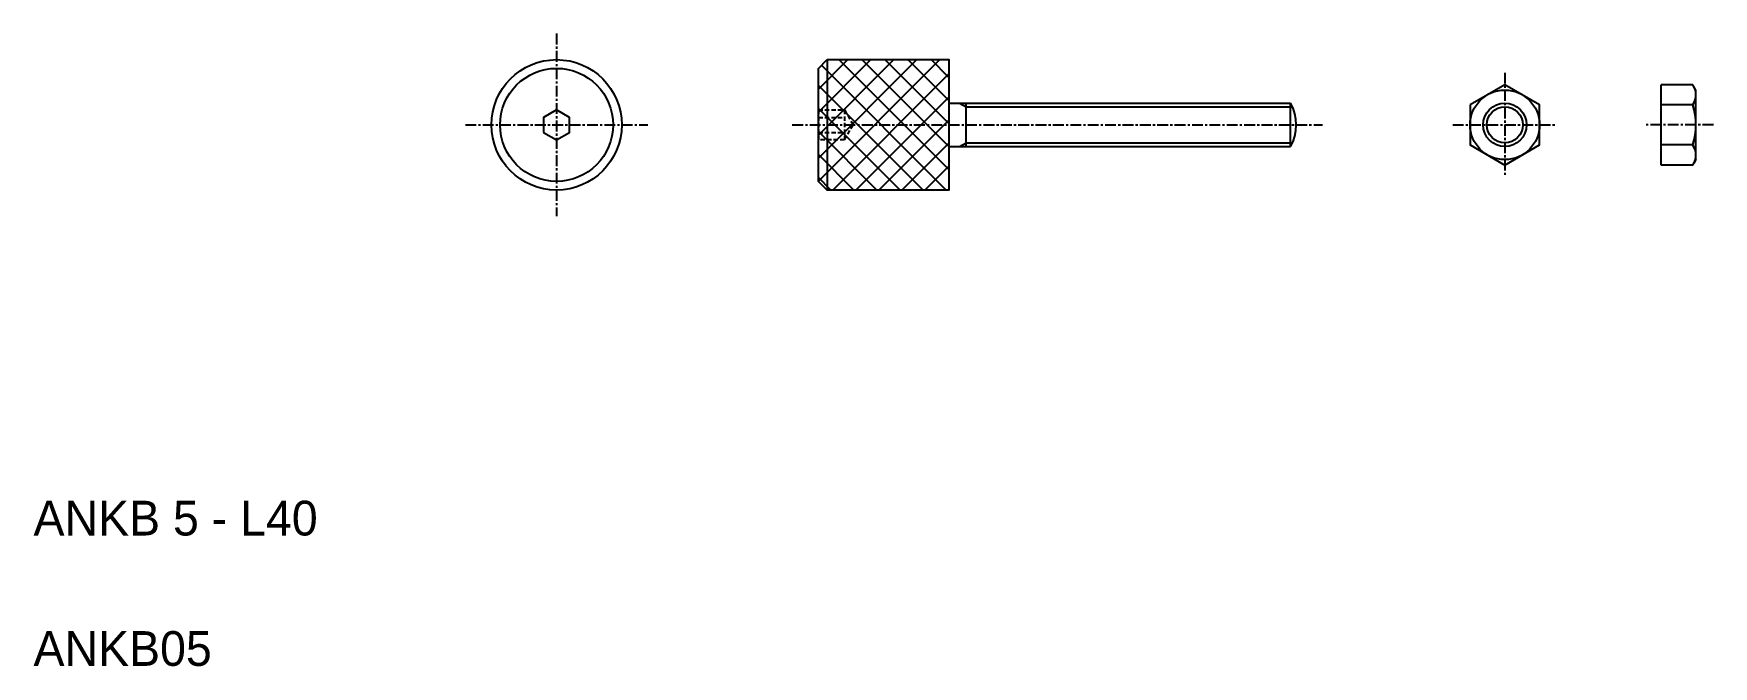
# Model space of a CAD drawing. Extents: x 10 to 203, y 10 to 83.
import ezdxf

# ---------------------------------------------------------------- set-up
doc = ezdxf.new("R2010")
doc.units = 0
doc.linetypes.add('CENTER', pattern=[2, 1.25, -0.25, 0.25, -0.25])
doc.linetypes.add('DASHED', pattern=[0.75, 0.5, -0.25])
doc.layers.get('0').update_dxf_attribs({"linetype": 'CONTINUOUS'})
doc.layers.add('CENTER', color=1, linetype='CENTER')

# ---------------------------------------------------------------- blocks, each defined once
blk = doc.blocks.new('*X2')
at = {"color": 0, "linetype": 'CONTINUOUS'}
for p, q in [((100.33, -163.2), (114.32, -149.21)), ((100.33, -160.55), (111.67, -149.21)), ((100.33, -157.9), (109.02, -149.21)), ((100.33, -155.25), (106.37, -149.21)), ((100.33, -152.6), (103.72, -149.21)), ((115.03, -164.21), (100.68, -149.86)), ((115.33, -161.86), (102.68, -149.21)), ((115.33, -159.21), (105.33, -149.21)), ((115.33, -156.56), (107.98, -149.21)), ((115.33, -153.91), (110.64, -149.21)), ((115.33, -151.26), (113.29, -149.21)), ((112.38, -164.21), (100.33, -152.17)), ((101.98, -164.21), (115.33, -150.85)), ((104.63, -164.21), (115.33, -153.51)), ((109.73, -164.21), (100.33, -154.82)), ((107.28, -164.21), (115.33, -156.16)), ((107.07, -164.21), (100.33, -157.47)), ((104.42, -164.21), (100.33, -160.12)), ((109.93, -164.21), (115.33, -158.81)), ((112.58, -164.21), (115.33, -161.46)), ((101.77, -164.21), (100.33, -162.77)), ((115.23, -164.21), (115.33, -164.11))]:
    blk.add_line(p, q, dxfattribs=at)

msp = doc.modelspace()

# ---------------------------------------------------------------- linework, layer by layer
at = {"color": 7, "linetype": 'CONTINUOUS'}
for p, q in [((101.33, 79.74), (101.33, 64.74)), ((197.33, 67.62), (197.33, 76.86)), ((200.98, 76.86), (197.33, 76.86)), ((201.33, 76.24), (200.98, 76.86)), ((201.33, 68.24), (201.33, 76.24)), ((115.33, 74.74), (154.66, 74.74)), ((117.33, 69.74), (117.33, 74.74)), ((154.66, 69.74), (154.66, 74.74)), ((200.98, 74.55), (197.33, 74.55)), ((197.33, 72.24), (197.33, 72.24)), ((115.33, 69.74), (154.66, 69.74)), ((125.82, 69.74), (125.82, 69.74)), ((135.3, 69.74), (135.3, 69.74)), ((200.98, 69.93), (197.33, 69.93)), ((197.33, 69.93), (197.33, 69.93)), ((201.33, 68.24), (201.13, 67.89)), ((200.98, 67.62), (197.33, 67.62))]:
    msp.add_line(p, q, dxfattribs=at)
at = {"color": 3, "linetype": 'DASHED'}
for p, q in [((100.33, 73.97), (100.33, 70.51)), ((100.33, 73.97), (103.33, 73.97)), ((103.33, 73.97), (103.33, 70.51)), ((103.33, 73.97), (104.33, 72.24)), ((100.33, 73.1), (103.33, 73.1)), ((103.33, 70.51), (104.33, 72.24)), ((100.33, 71.37), (103.33, 71.37)), ((103.33, 70.51), (100.33, 70.51))]:
    msp.add_line(p, q, dxfattribs=at)
at = {"color": 3, "linetype": 'CONTINUOUS'}
for p, q in [((116.58, 74.74), (117.33, 74.3)), ((117.33, 74.3), (154.89, 74.3)), ((116.58, 69.74), (117.33, 70.17)), ((117.33, 70.17), (154.89, 70.17))]:
    msp.add_line(p, q, dxfattribs=at)
at = {"color": 7, "linetype": 'CONTINUOUS'}
for points in [[(101.33, 79.74), (115.33, 79.74), (115.33, 64.74), (101.33, 64.74), (100.33, 65.74), (100.33, 78.74)], [(175.33, 74.55), (175.33, 69.93), (179.33, 67.62), (183.33, 69.93), (183.33, 74.55), (179.33, 76.86)], [(68.7, 71.37), (70.2, 70.51), (71.7, 71.37), (71.7, 73.1), (70.2, 73.97), (68.7, 73.1)]]:
    msp.add_lwpolyline(points, close=True, dxfattribs=at)
for centre, radius in [((70.2, 72.24), 7.5), ((70.2, 72.24), 6.5), ((179.33, 72.24), 4), ((179.33, 72.24), 2.07)]:
    msp.add_circle(centre, radius, dxfattribs=at)
at = {"color": 3, "linetype": 'CONTINUOUS'}
msp.add_circle((179.33, 72.24), 2.5, dxfattribs=at)
at = {"color": 7, "linetype": 'CONTINUOUS'}
for centre, radius, start, end in [((199.29, 75.7), 2.04, 325.6158, 34.3842), ((150.33, 72.24), 5, 330, 30), ((193.69, 72.24), 7.64, 342.412, 17.588), ((199.29, 68.77), 2.04, 325.6158, 34.3842)]:
    msp.add_arc(centre, radius, start, end, dxfattribs=at)
at = {"layer": 'CENTER', "color": 1, "linetype": 'CENTER'}
for p, q in [((70.2, 82.74), (70.2, 61.74)), ((179.33, 78.24), (179.33, 66.24)), ((59.7, 72.24), (80.7, 72.24)), ((97.33, 72.24), (158.33, 72.24)), ((173.33, 72.24), (185.33, 72.24)), ((203.33, 72.24), (195.33, 72.24))]:
    msp.add_line(p, q, dxfattribs=at)

# ---------------------------------------------------------------- block references
at = {"color": 3, "linetype": 'CONTINUOUS'}
msp.add_blockref('*X2', (0, 228.95), dxfattribs=at)

# ---------------------------------------------------------------- texts
at = {"color": 7, "linetype": 'CONTINUOUS'}
for s, p in [('ANKB 5 - L40', (10, 25)), ('ANKB05', (10, 10))]:
    msp.add_text(s, height=4, dxfattribs=at).set_placement(p)

doc.saveas('drawing.dxf')
